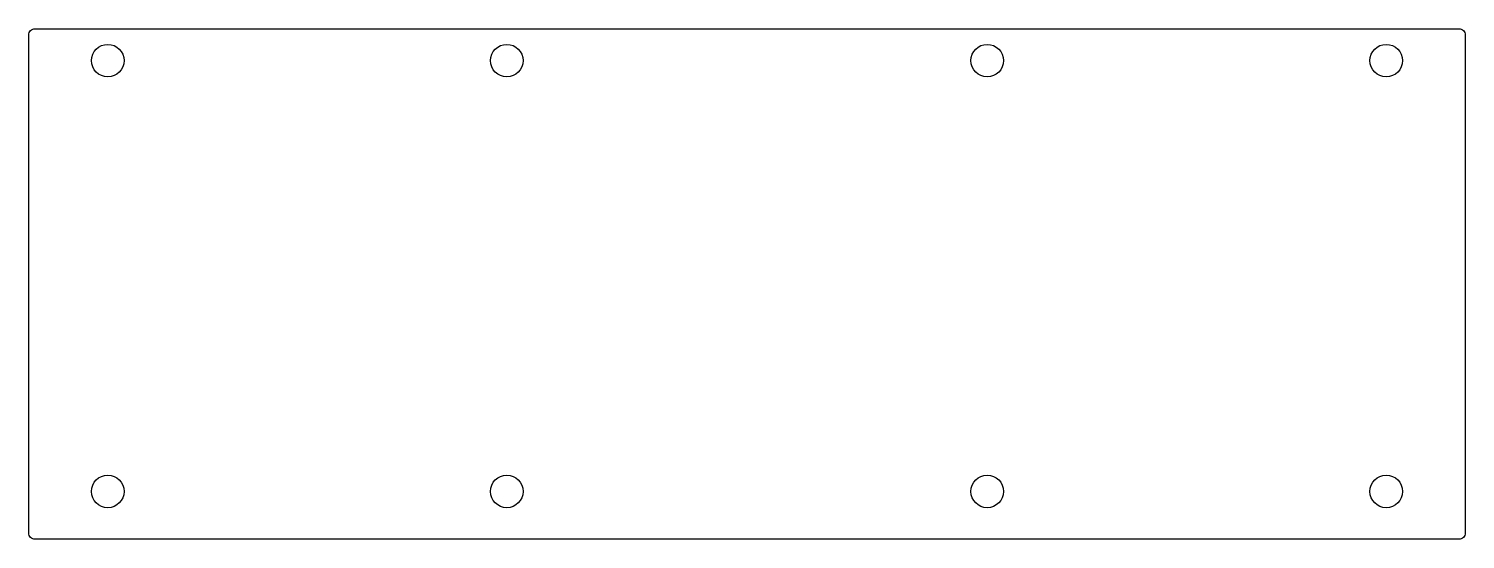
# Model space of a CAD drawing. Extents: x -225 to 225, y -67 to 93.
import ezdxf

# ---------------------------------------------------------------- set-up
doc = ezdxf.new("R2010")
doc.units = 0
doc.header["$MEASUREMENT"] = 0
doc.layers.get('0').update_dxf_attribs({"linetype": 'CONTINUOUS'})

msp = doc.modelspace()

# ---------------------------------------------------------------- linework, layer by layer
at = {"color": 7, "linetype": 'CONTINUOUS'}
msp.add_lwpolyline([(225, 91), (225, -65, -0.414214), (223, -67), (-223, -67, -0.414214), (-225, -65), (-225, 91, -0.414214), (-223, 93), (223, 93, -0.414214)], format="xyb", close=True, dxfattribs=at)
for centre in [(-200.25, 83), (-75.25, 83), (75.25, 83), (200.25, 83), (-200.25, -52), (-75.25, -52), (75.25, -52), (200.25, -52)]:
    msp.add_circle(centre, 5.1, dxfattribs=at)

doc.saveas('drawing.dxf')
